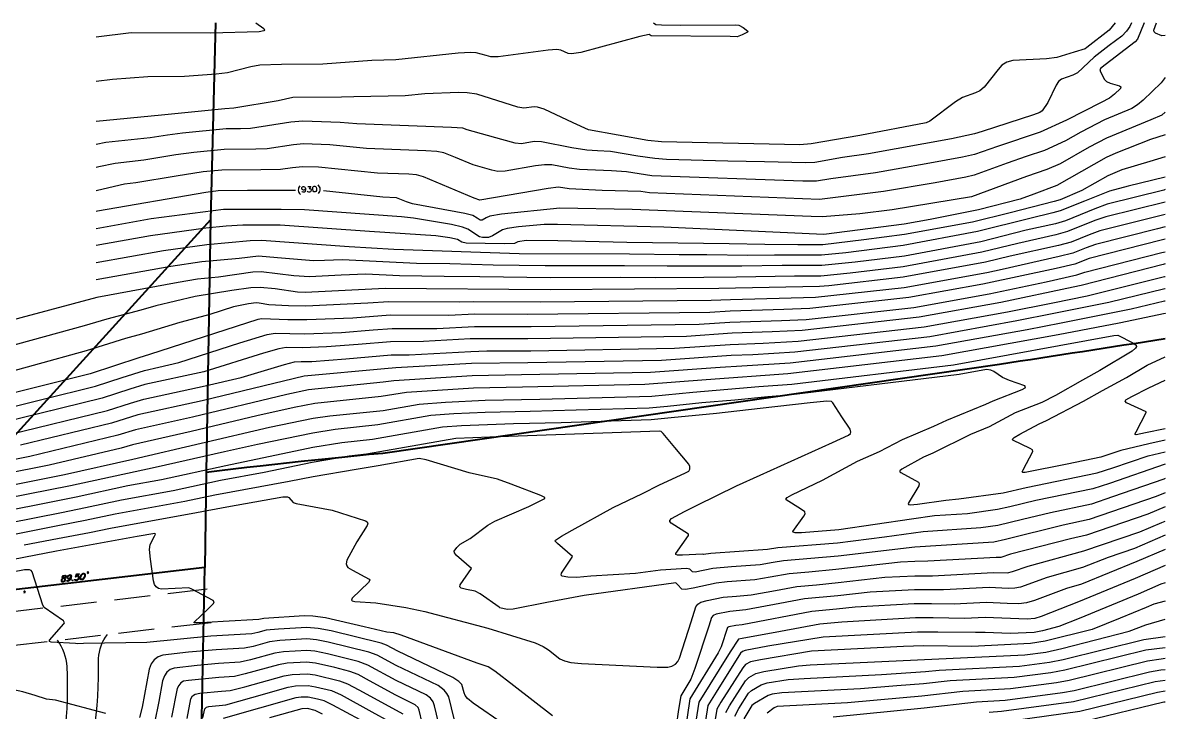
# Model space of a CAD drawing. Header units: feet. Extents: x 7 to 2308, y -319 to 1396.
# Drawn here: x 1217.5 to 1615.1, y 161 to 401 of the extents above; entities that cross this region are included whole.
import ezdxf

# ---------------------------------------------------------------- set-up
doc = ezdxf.new("R2010")
doc.units = ezdxf.units.FT
doc.header["$MEASUREMENT"] = 0
for name, color, linetype in [('PDF_ANNOT-BNDRY-T20', 7, 'Continuous'), ('PDF_X1003BASE$1ELEV_ANNO_COV', 7, 'Continuous'), ('PDF_X1003BASE$ANNOT-BNDRY-T20', 7, 'Continuous'), ('PDF_X1003BASE$PA_PARCEL', 7, 'Continuous'), ('PDF_X1003BASE$PR-SLOPE', 7, 'Continuous')]:
    doc.layers.add(name, color=color, linetype=linetype)
doc.layers.add('PDF_X1003BASE$CR_CONT_DEF', color=7, linetype='Continuous', true_color=0x979797)
doc.layers.add('PDF_X1003BASE$CR_NDX_DEF', color=7, linetype='Continuous', true_color=0x767676)

msp = doc.modelspace()

# ---------------------------------------------------------------- linework, layer by layer
for points in [[(994.96, -26.64, 0.042036), (1025.49, -30.94, 0.07649), (1119.68, -24.71, 0.019488), (1201.6, -2.98, 0.340732), (1223.74, 35.28, -0.073896), (1226.17, 89.78, -0.042142), (1236.77, 127.92, 0.074467), (1243.83, 179.64, -0.162286), (1246.91, 188.08, -13.683969)], [(1099.36, -14.15, 0.100077), (1117.5, -14.95, 0.019372), (1198.19, 6.43, 0.337668), (1213.81, 34.09, -0.074067), (1216.35, 91.67, -0.041804), (1227.29, 131.11, 0.087427), (1232.85, 176.78, 0.144316), (1229.51, 186.11)]]:
    msp.add_lwpolyline(points, format="xyb")
at = {"layer": 'PDF_ANNOT-BNDRY-T20', "lineweight": 40}
for points in [[(1231.76, 208.52), (1232.13, 208.57), (1232.4, 208.52), (1232.45, 208.31), (1232.4, 208.15), (1232.24, 207.93), (1232.03, 207.77), (1231.6, 207.67), (1231.33, 207.51), (1231.07, 207.29), (1230.91, 207.08), (1230.85, 206.81), (1230.85, 206.6), (1231.17, 206.44), (1231.55, 206.49), (1231.87, 206.65), (1232.03, 206.76), (1232.13, 206.92), (1232.24, 207.24), (1232.19, 207.45), (1232.08, 207.61), (1231.81, 207.67), (1231.44, 207.72), (1231.28, 207.83), (1231.28, 207.99), (1231.33, 208.2), (1231.44, 208.41)], [(1234.05, 207.83), (1233.79, 207.61), (1233.52, 207.45), (1233.41, 207.45), (1233.15, 207.56), (1232.99, 207.72), (1232.99, 207.99), (1233.2, 208.41), (1233.47, 208.63), (1233.79, 208.73), (1233.84, 208.79), (1234.11, 208.68), (1234.27, 208.52), (1234.21, 208.15)], [(1234.75, 207.03), (1234.8, 206.97), (1234.69, 206.87), (1234.64, 206.92)], [(1238.48, 209.27), (1238.69, 209.32), (1238.96, 209.21), (1239.06, 208.95), (1239.01, 208.47), (1238.9, 208.15), (1238.69, 207.67), (1238.42, 207.35), (1238.1, 207.24), (1237.89, 207.19), (1237.68, 207.24), (1237.57, 207.56), (1237.57, 208.04), (1237.89, 208.84), (1238.16, 209.16)], [(1240.08, 209.64), (1240.02, 209.75), (1240.13, 209.85), (1240.18, 209.75)]]:
    msp.add_lwpolyline(points, close=True, dxfattribs=at)
for points in [[(1234.21, 208.15), (1234.11, 207.61), (1233.84, 207.13), (1233.57, 206.81), (1233.09, 206.65), (1232.83, 206.76), (1232.77, 206.92)], [(1235.55, 207.35), (1235.6, 207.13), (1235.65, 207.03), (1235.92, 206.97), (1236.19, 207.03), (1236.51, 207.13), (1236.77, 207.35), (1236.93, 207.67), (1236.98, 207.88), (1236.98, 208.15), (1236.88, 208.31), (1236.61, 208.41), (1236.29, 208.36), (1236.03, 208.25), (1235.87, 208.15), (1236.24, 209), (1237.14, 209.11)], [(1240.18, 209.75), (1240.13, 209.53), (1239.97, 209.32), (1239.86, 209.21)]]:
    msp.add_lwpolyline(points, dxfattribs=at)
at = {"layer": 'PDF_X1003BASE$1ELEV_ANNO_COV', "lineweight": 25}
for points in [[(1315.67, 343.08), (1315.51, 342.86), (1315.24, 342.76), (1315.14, 342.76), (1314.87, 342.86), (1314.66, 343.02), (1314.55, 343.29), (1314.55, 343.4), (1314.6, 343.66), (1314.82, 343.87), (1315.08, 343.98), (1315.19, 343.98), (1315.46, 343.93), (1315.67, 343.72), (1315.78, 343.34)], [(1318.87, 344.14), (1319.08, 344.19), (1319.35, 344.09), (1319.56, 343.82), (1319.67, 343.34), (1319.72, 343.08), (1319.62, 342.6), (1319.46, 342.28), (1319.19, 342.17), (1318.98, 342.17), (1318.71, 342.22), (1318.5, 342.54), (1318.39, 343.02), (1318.34, 343.29), (1318.44, 343.77), (1318.6, 344.03)]]:
    msp.add_lwpolyline(points, close=True, dxfattribs=at)
for points in [[(1315.78, 343.34), (1315.78, 342.86), (1315.72, 342.38), (1315.56, 342.12), (1315.24, 342.01), (1315.08, 342.01), (1314.76, 342.06), (1314.66, 342.28)], [(1316.63, 344.09), (1317.64, 344.09), (1317.11, 343.34), (1317.38, 343.34), (1317.7, 343.18), (1317.8, 342.86), (1317.8, 342.7), (1317.75, 342.38), (1317.54, 342.22), (1317.27, 342.12), (1317, 342.06), (1316.68, 342.17), (1316.58, 342.28), (1316.47, 342.44)]]:
    msp.add_lwpolyline(points, dxfattribs=at)
for centre, radius, start, end in [((1315.39, 342.86), 2.07, 135.6339, 230.3917), ((1318.93, 343.03), 2.04, 314.7936, 51.232)]:
    msp.add_arc(centre, radius, start, end, dxfattribs=at)
at = {"layer": 'PDF_X1003BASE$ANNOT-BNDRY-T20', "lineweight": 40}
msp.add_lwpolyline([(1218.11, 203.03), (1218.06, 202.82), (1217.9, 202.6), (1217.79, 202.5)], dxfattribs=at)
msp.add_lwpolyline([(1218.01, 202.92), (1217.95, 202.98), (1218.06, 203.08), (1218.11, 203.03)], close=True, dxfattribs=at)
at = {"layer": 'PDF_X1003BASE$CR_CONT_DEF', "lineweight": 25}
for points in [[(1298.51, 401.02), (1301.38, 399.05), (1301.6, 398.57), (1301.28, 398.2), (1299.73, 397.88), (1282.94, 397.45), (1255.16, 397.51), (1242.96, 396.08)], [(1597.68, 401.02), (1595.55, 398.52), (1587.82, 392.49), (1587.18, 392.01), (1583.45, 390.79), (1577.32, 388.98), (1573.8, 388.5), (1562.02, 387.96), (1559.94, 387.38), (1558.23, 386.31), (1556.95, 384.82), (1552.1, 378.63), (1550.56, 377.35), (1549.01, 376.66), (1544.48, 375.01), (1542.08, 373.57), (1533.12, 366.8), (1531.9, 366.16), (1508.76, 361.84), (1491.86, 358.86), (1487.92, 358.59), (1439.72, 359.55), (1435.03, 360.08), (1414.3, 363.76), (1408.96, 366.21), (1398.89, 370.96), (1396.6, 371.7), (1395.48, 371.76), (1391.85, 371.33), (1389.77, 371.7), (1384.97, 373.14), (1375.43, 376.13), (1372.13, 376.61), (1369.04, 376.71), (1357.41, 376.29), (1350.48, 375.65), (1332.62, 375.27), (1328.31, 375.11), (1311.46, 375.01), (1306.29, 373.84), (1290.94, 371.33), (1287.74, 371.12), (1265.67, 368.93), (1242.96, 366.7)], [(1603.33, 401.02), (1602.8, 399.8), (1601.58, 398.15), (1600.03, 396.44), (1595.6, 393.08), (1590.38, 389.03), (1584.52, 383.64), (1582.97, 382.79), (1578.97, 381.46), (1577.96, 380.61), (1577.16, 379.33), (1574.17, 373.25), (1572.2, 370.37), (1571.4, 369.84), (1569.22, 368.98), (1551.36, 363.17), (1548.74, 362.32), (1540.64, 360.67), (1511.85, 355.39), (1502.79, 354.11), (1493.14, 352.4), (1489.84, 352.24), (1475.6, 352.62), (1462.81, 352.88), (1441.54, 353.47), (1437.38, 353.74), (1431.46, 354.64), (1421.97, 356.19), (1417.44, 356.4), (1413.76, 356.67), (1408.59, 357.52), (1397.98, 359.55), (1395.42, 359.65), (1391, 358.91), (1388.87, 359.18), (1384.12, 360.35), (1372.13, 363.71), (1370.63, 364.29), (1366.64, 364.56), (1333.69, 365.84), (1327.93, 366.32), (1314.92, 366.75), (1310.77, 366.48), (1296.64, 364.24), (1293.17, 364.13), (1288.27, 364.08), (1272.97, 362.64), (1267.75, 361.89), (1261.72, 360.99), (1246.37, 359.39), (1242.96, 358.7)], [(1607.71, 401.02), (1605.47, 395.32), (1604.67, 394.36), (1592.62, 385.24), (1592.35, 384.82), (1592.57, 383.96), (1593.9, 381.25), (1594.59, 380.61), (1595.98, 380.07), (1599.23, 379.06), (1599.6, 378.69), (1599.5, 378.21), (1597.47, 376.23), (1595.71, 374.74), (1592.78, 373.3), (1580.78, 367.12), (1571.56, 362.96), (1556.69, 358), (1548.69, 355.12), (1544.48, 354.22), (1533.18, 352.14), (1521.45, 350.06), (1514.25, 348.83), (1498.74, 346.75), (1493.73, 345.9), (1488.98, 345.95), (1436.42, 347.77), (1427.57, 349.15), (1422.4, 349.47), (1411.2, 349.9), (1407.63, 350.43), (1401.61, 351.55), (1399, 351.55), (1395.9, 351.18), (1385.29, 349.37), (1382.74, 349.31), (1380.71, 349.69), (1374.15, 351.55), (1368.02, 354.11), (1364.02, 355.71), (1361.57, 356.24), (1357.68, 356.46), (1337.1, 357.31), (1324.25, 358.54), (1315.19, 358.86), (1311.62, 358.54), (1302.5, 357.15), (1298.51, 356.99), (1287.47, 356.88), (1277.02, 355.92), (1270.73, 355.02), (1259.54, 353.15), (1249.62, 352.08), (1243.86, 350.86), (1242.96, 350.64)], [(1615.06, 396.6), (1613.94, 396.49), (1611.7, 397.45), (1611.22, 397.88), (1611.17, 398.52), (1612.08, 401.02)], [(1615.06, 381.99), (1615.06, 381.94), (1613.68, 380.18), (1607.39, 374.1), (1605.41, 372.45), (1603.44, 371.22), (1593.95, 367.23), (1585.74, 362.91), (1580.41, 359.92), (1573.11, 356.62), (1566.71, 354.48), (1560.1, 352.19), (1548.53, 347.93), (1545.71, 347.23), (1535.04, 345.37), (1517.03, 342.33), (1494.79, 339.5), (1435.62, 341.8), (1432.53, 342.28), (1419.09, 342.7), (1407.58, 343.18), (1403.9, 343.77), (1400.28, 343.34), (1376.55, 339.24), (1374.58, 339.98), (1356.93, 347.39), (1354.43, 348.09), (1351.76, 348.3), (1340.89, 348.73), (1320.36, 350.81), (1314.76, 350.91), (1311.35, 350.49), (1307.14, 349.9), (1300.26, 349.79), (1286.72, 349.69), (1280.27, 349.1), (1270.78, 347.61), (1256.82, 345.31), (1252.82, 344.83), (1243.44, 342.65), (1242.96, 342.53)], [(1615.06, 362), (1610, 360.4), (1597.9, 355.66), (1594.54, 354.11), (1577.37, 344.41), (1569.32, 341.32), (1564.58, 339.66), (1550.08, 335.88), (1533.23, 332.57), (1524.17, 330.92), (1496.23, 327.35), (1440.58, 329.91), (1403.53, 330.81), (1398.89, 330.81), (1389.99, 329.96), (1386.09, 329.43), (1384.39, 328.95), (1380.87, 326.87), (1379.54, 326.28), (1377.4, 326.23), (1376.45, 326.5), (1372.34, 329.21), (1370.47, 329.91), (1366.69, 330.76), (1353.47, 333.05), (1349.31, 333.43), (1315.46, 335.93), (1307.35, 336.04), (1287.26, 336.04), (1262.15, 332.73), (1242.96, 329.34)], [(1615.06, 354.32), (1609.68, 352.72), (1600.03, 349.85), (1595.07, 347.77), (1586.06, 342.7), (1578.49, 339.45), (1576.41, 338.81), (1561.17, 334.92), (1548, 331.67), (1524.38, 327.3), (1510.15, 325.43), (1495.86, 323.72), (1487.17, 323.78), (1475.76, 323.88), (1463.29, 324.04), (1427.73, 324.58), (1403.63, 325.06), (1392.6, 325.22), (1389.77, 324.79), (1388.6, 324.2), (1384.97, 324.1), (1371.81, 324.36), (1370.31, 324.63), (1368.72, 325.59), (1366.05, 326.18), (1361.2, 326.87), (1338.11, 328.31), (1306.98, 330.6), (1294.03, 330.6), (1288.27, 330.23), (1281.13, 329.48), (1261.93, 326.87), (1242.96, 323.5)], [(1615.06, 347.34), (1602.22, 344.14), (1595.71, 342.44), (1587.02, 338.92), (1578.55, 335.51), (1575.99, 334.81), (1567.94, 332.89), (1549.76, 328.31), (1523.85, 323.46), (1503.91, 320.95), (1495.49, 320.1), (1487.92, 320.15), (1479.12, 320.15), (1469.79, 320.05), (1455.56, 320.21), (1445.91, 320.26), (1428.64, 320.52), (1390.2, 320.63), (1346.59, 322.07), (1331.08, 322.98), (1300.48, 325.22), (1296.53, 325.06), (1281.55, 323.78), (1266.36, 321.64), (1242.96, 317.48)], [(1615.06, 343.02), (1614.64, 342.81), (1594.86, 337.85), (1590.59, 336.3), (1580.36, 332.09), (1576.95, 331.08), (1566.71, 328.79), (1550.88, 324.79), (1524.33, 319.83), (1507.22, 317.7), (1495.54, 316.53), (1489.84, 316.53), (1481.79, 316.47), (1467.71, 316.26), (1456.62, 316.31), (1441.75, 316.26), (1426.93, 316.42), (1399.26, 316.37), (1381.19, 316.63), (1366.05, 317.06), (1354.43, 317.27), (1328.68, 318.5), (1322.44, 318.23), (1318.66, 318.18), (1306.13, 319.14), (1299.46, 319.78), (1292.8, 318.93), (1279.79, 317.75), (1269.02, 316.21), (1242.96, 311.56)], [(1615.06, 334.23), (1604.45, 331.67), (1592.3, 328.57), (1588.62, 327.24), (1582.33, 324.68), (1577.91, 323.46), (1561.17, 319.78), (1552.58, 317.65), (1523.9, 312.42), (1497.99, 309.44), (1494.79, 309.22), (1459.66, 308.48), (1401.02, 308), (1343.61, 308.53), (1315.67, 307.09), (1313.01, 307.25), (1305.33, 308.37), (1300, 308.9), (1296.8, 308.8), (1290.19, 307.84), (1277.45, 305.76), (1263.69, 302.45), (1258.52, 300.96), (1246.74, 297.87), (1238.8, 295.47), (1201.59, 285.34)], [(1615.06, 329.96), (1612.45, 329.32), (1590.86, 323.88), (1587.61, 322.71), (1582.97, 320.84), (1578.12, 319.62), (1558.29, 315.19), (1553.01, 313.97), (1524.22, 308.74), (1493.36, 305.38), (1463.82, 304.53), (1457.05, 304.37), (1397.61, 303.73), (1374.47, 303.89), (1369.51, 303.73), (1344.83, 303.84), (1337.48, 303.36), (1315.99, 302.35), (1309.91, 302.45), (1303.09, 302.88), (1299.68, 303.36), (1298.72, 303.57), (1296, 303.15), (1290.72, 302.13), (1282.51, 299.52), (1277.82, 298.19), (1272.06, 296.7), (1258.79, 292.64), (1253.19, 291.1), (1239.44, 286.83), (1202.49, 276.65)], [(1615.06, 325.64), (1613.73, 325.32), (1588.62, 318.98), (1583.61, 317.01), (1577.16, 315.46), (1551.57, 309.97), (1525.87, 305.33), (1491.44, 301.55), (1482.32, 301.23), (1463.61, 300.64), (1456.52, 300.21), (1393.13, 299.52), (1374.74, 299.57), (1365.57, 299.15), (1345.26, 299.2), (1332.3, 298.24), (1316.26, 297.55), (1309.65, 297.65), (1300.58, 297.92), (1299.25, 297.76), (1261.56, 285.5), (1257.78, 284.38), (1240.88, 278.84), (1201.37, 268.92)], [(1205.27, 265.19), (1242.69, 274.52), (1252.07, 277.5), (1259.8, 280.01), (1264.76, 281.18), (1271.74, 282.73), (1292.96, 289.6), (1302.45, 292.54), (1305.33, 292.96), (1315.51, 292.7), (1328.31, 293.23), (1339.39, 294.14), (1346.06, 294.62), (1361.57, 294.62), (1374.69, 295.26), (1394.36, 295.26), (1452.89, 296.06), (1463.55, 296.75), (1481.47, 297.33), (1490.1, 297.71), (1527.53, 301.92), (1553.86, 306.66), (1573.64, 310.82), (1584.36, 313.22), (1587.13, 314.23), (1613.89, 321.06), (1615.06, 321.32)], [(1212.73, 257.67), (1246.95, 266.09), (1254.95, 268.6), (1259.59, 269.99), (1280.97, 274.57), (1293.39, 277.56), (1308.53, 282.09), (1312.05, 282.99), (1314.34, 283.05), (1318.07, 283.05), (1329.91, 284.01), (1345.63, 285.39), (1351.92, 285.45), (1373.35, 286.62), (1379, 286.78), (1394.25, 286.83), (1444.31, 287.69), (1463.71, 289.02), (1475.12, 289.44), (1487.38, 290.14), (1531.15, 295.15), (1560.15, 300.37), (1575.93, 303.57), (1587.93, 306.02), (1614.85, 312.69), (1615.06, 312.74)], [(1615.06, 308.48), (1614.9, 308.42), (1595.44, 303.63), (1576.31, 299.79), (1563.46, 297.23), (1533.12, 291.74), (1486.21, 286.35), (1471.6, 285.45), (1464.03, 285.13), (1439.78, 283.47), (1393.18, 282.62), (1373.67, 282.35), (1347.23, 280.86), (1343.39, 280.6), (1315.35, 278.04), (1279.9, 269.4), (1257.51, 264.5), (1248.34, 261.67), (1216.62, 253.94)], [(1615.06, 304.16), (1614.85, 304.11), (1603.23, 301.28), (1589.85, 298.61), (1578.87, 296.48), (1567.03, 294.14), (1535.2, 288.43), (1484.51, 282.51), (1467.71, 281.5), (1460.14, 281.02), (1435.89, 279.26), (1391.05, 278.41), (1373.83, 278.09), (1346.59, 276.33), (1342.86, 275.85), (1316.9, 273.24), (1309.33, 271.64), (1276.54, 263.75), (1256.66, 259.32), (1250.53, 257.41), (1219.87, 250.05), (1196.63, 245.36)], [(1615.06, 299.89), (1615.01, 299.84), (1599.07, 296.48), (1577.8, 292.43), (1561.17, 289.34), (1537.34, 285.07), (1483.76, 278.78), (1455.29, 276.76), (1433.91, 275.1), (1391.37, 274.2), (1374.37, 273.82), (1350.96, 272.33), (1342.22, 270.89), (1319.08, 268.49), (1311.94, 267.11), (1298.93, 264.18), (1276.06, 258.74), (1255.64, 254.05), (1251.7, 252.93), (1226.59, 246.96), (1194.39, 240.67)], [(1615.06, 255.65), (1609.41, 254.47), (1599.6, 252.07), (1592.62, 249.78), (1580.94, 247.33), (1566.39, 244.45), (1565.54, 244.5), (1565.32, 244.72), (1565.64, 245.41), (1569, 251.75), (1568.84, 252.34), (1568.1, 252.82), (1562.02, 255.75), (1561.97, 256.02), (1562.45, 256.61), (1564.47, 257.78), (1571.19, 261.4), (1573.75, 262.52), (1586.65, 269.24), (1593.21, 272.97), (1601.58, 277.56), (1608.83, 281.77), (1615.06, 284.75)], [(1615.06, 247.33), (1595.66, 240.61), (1589.9, 238.8), (1570.07, 234.64), (1561.01, 232.46), (1556.74, 231.55), (1546.24, 230.11), (1534.83, 229.31), (1526.78, 228.24), (1501.51, 224.51), (1488.5, 223.45), (1486.32, 223.39), (1485.63, 223.66), (1485.52, 223.93), (1489.25, 229.26), (1489.73, 230.11), (1489.62, 230.75), (1488.18, 231.76), (1483.12, 234.91), (1483.01, 235.17), (1483.44, 235.76), (1485.09, 236.72), (1495.81, 241.79), (1508.02, 248.45), (1515.59, 251.81), (1523.69, 255.97), (1534.56, 260.55), (1539.1, 262.68), (1552.69, 268.23), (1555.25, 269.4), (1565.32, 273.35), (1566.34, 273.93), (1566.44, 274.3), (1566.18, 274.68), (1560.85, 276.54), (1558.5, 277.5), (1555.46, 279.58), (1554.4, 280.12), (1552.85, 280.28), (1543.41, 278.62), (1484.03, 271.43), (1476.78, 270.84), (1465.26, 269.67), (1453.8, 268.65), (1441.8, 267.43), (1435.41, 266.89), (1410.08, 266.15), (1394.04, 265.72), (1378.36, 265.35), (1367.44, 264.82), (1359.49, 264.28), (1341.05, 261.03), (1326.12, 259.43), (1318.34, 258.2), (1299.09, 254.21), (1287.68, 251.65), (1263.53, 246.16), (1256.55, 244.72), (1234, 239.76), (1196.84, 232.46)], [(1615.06, 259.7), (1608.19, 258.26), (1604.99, 257.62), (1604.51, 257.78), (1604.93, 258.63), (1608.45, 265.3), (1608.4, 265.62), (1601.63, 268.71), (1601.2, 269.24), (1601.42, 269.72), (1603.49, 270.89), (1609.36, 273.98), (1615.06, 276.65)], [(1615.06, 242.37), (1614.64, 242.16), (1596.72, 235.92), (1589.47, 233.47), (1575.13, 230.43), (1565.38, 228.08), (1556.79, 226.01), (1550.93, 225.15), (1530.78, 223.82), (1517.4, 221.95), (1500.98, 219.87), (1480.24, 218.17), (1476.67, 217.58), (1456.89, 216.2), (1454.39, 215.88), (1454.07, 216.04), (1447.03, 215.66), (1445.32, 215.61), (1444.79, 215.93), (1444.74, 216.25), (1449.16, 222.49), (1449.11, 222.97), (1443.14, 226.86), (1442.66, 227.39), (1442.66, 227.76), (1443.19, 228.4), (1447.72, 230.86), (1452.15, 233.04), (1465.9, 239.81), (1474.11, 243.49), (1499.33, 254.95), (1504.87, 257.46), (1505.56, 257.99), (1505.67, 258.52), (1505.4, 259.48), (1502.58, 263.8), (1499.38, 268.76), (1498.95, 269.13), (1497.3, 269.29), (1491.49, 268.71), (1474.11, 266.73), (1458.92, 265.03), (1443.14, 263.43), (1436.1, 262.79), (1404.81, 261.78), (1388.28, 261.35), (1370.1, 260.71), (1363.49, 260.23), (1339.13, 255.97), (1328.52, 254.79), (1318.34, 253.14), (1288.06, 246.74), (1265.72, 241.95), (1254.04, 239.76), (1236.03, 235.81), (1201.53, 228.99)], [(1615.06, 237.41), (1611.97, 236.08), (1588.62, 228.08), (1579.56, 226.11), (1559.51, 221.15), (1555.46, 220.19), (1527.9, 218.49), (1501.19, 215.34), (1482.27, 213.69), (1478.64, 213.1), (1474.06, 212.3), (1464.14, 211.56), (1457.58, 211.03), (1451.51, 209.8), (1450.55, 209.85), (1449.64, 210.81), (1448.41, 210.97), (1439.46, 210.39), (1430.66, 209.27), (1415.2, 208.31), (1410.24, 207.83), (1407.1, 208.04), (1405.18, 208.36), (1404.86, 208.73), (1404.97, 209.37), (1408.7, 214.97), (1408.75, 215.24), (1403.58, 219.71), (1402.73, 220.51), (1402.89, 220.94), (1404.97, 222.33), (1408.7, 224.35), (1422.93, 232.24), (1433.11, 237.15), (1439.03, 240.13), (1447.83, 244.18), (1449.21, 244.93), (1449.64, 245.62), (1449.64, 246.48), (1449.27, 247.38), (1444.42, 253.14), (1440.31, 257.99), (1439.62, 258.74), (1438.98, 258.79), (1379.96, 256.77), (1368.13, 256.34), (1337.1, 250.85), (1331.02, 250.16), (1318.12, 247.97), (1301.44, 244.5), (1286.3, 241.68), (1269.72, 238.11), (1251.75, 234.8), (1239.28, 232.14), (1230.91, 230.38), (1203.19, 224.99)], [(1615.06, 232.51), (1609.09, 229.9), (1587.71, 222.65), (1582.06, 221.37), (1561.27, 216.04), (1557.86, 214.86), (1556.26, 214.86), (1532.49, 213.58), (1527.95, 213.42), (1523, 213.26), (1500.39, 210.65), (1491.01, 209.8), (1484.24, 209.16), (1477.63, 207.99), (1472.24, 207.03), (1462.6, 206.33), (1458.76, 205.91), (1450.76, 204.2), (1448.09, 203.72), (1446.87, 203.83), (1445.32, 205.48), (1444.74, 206.01), (1412.86, 201.59), (1399.8, 199.14), (1388.17, 196.9), (1386.09, 196.74), (1383.43, 197.32), (1383.22, 197.54), (1376.66, 202.23), (1374.85, 203.14), (1371.86, 203.72), (1369.99, 204.15), (1369.57, 204.63), (1369.67, 205.32), (1373.57, 211.03), (1368.45, 215.56), (1367.7, 216.46), (1367.6, 217.05), (1368.56, 218.38), (1369.62, 219.5), (1373.19, 221.47), (1379.32, 226.11), (1381.72, 227.5), (1393.61, 232.56), (1398.46, 235.01), (1399.16, 235.44), (1399.1, 235.71), (1397.77, 236.4), (1387.48, 240.4), (1382.63, 242.11), (1372.77, 244.29), (1357.79, 248.82), (1355.39, 249.3), (1341.15, 246.8), (1333.48, 245.46), (1318.5, 242.96), (1310.18, 241.31), (1284.32, 236.51), (1273.88, 234.32), (1249.62, 229.9), (1239.12, 227.71), (1230.16, 225.95), (1197.59, 219.55)], [(1401.77, 159.69), (1388.39, 170.14), (1381.78, 175.25), (1379.43, 176.75), (1375.59, 178.03), (1349.1, 187.84), (1346.59, 188.63), (1344.14, 188.85), (1336.2, 190.66), (1322.76, 193.86), (1318.34, 194.45), (1315.4, 194.55), (1301.28, 193.59), (1299.62, 193.27), (1287.15, 192.58), (1279.47, 192.1), (1277.13, 192.1), (1277.07, 192.31), (1281.98, 197), (1283.84, 198.82), (1284, 199.4), (1283.68, 199.88), (1276.22, 203.83), (1275.21, 204.31), (1265.67, 203.83), (1264.71, 204.04), (1263.91, 204.63), (1263.32, 205.48), (1262.89, 206.71), (1261.88, 214.28), (1261.56, 217.64), (1261.72, 219.39), (1263.32, 222.27), (1263.59, 222.97), (1263.37, 223.23), (1257.3, 222.22), (1229.15, 217.1), (1191.3, 209.69)], [(1615.06, 222.59), (1604.35, 218.01), (1595.23, 214.86), (1586.28, 211.35), (1574.01, 207.93), (1564.74, 204.57), (1562.77, 204.15), (1560.37, 204.09), (1553.81, 204.36), (1537.92, 203.56), (1527.85, 203.61), (1512.39, 202.76), (1501.14, 201.54), (1489.57, 200.42), (1480.93, 198.82), (1469.05, 196.58), (1463.55, 196.1), (1458.76, 195.14), (1457.74, 194.71), (1457.16, 193.97), (1456.25, 190.98), (1451.4, 176.16), (1449.91, 172.43), (1446.5, 166.72), (1445.7, 161.98), (1444.84, 156.17)], [(1615.06, 217.64), (1605.25, 213.42), (1585.9, 205.53), (1580.68, 204.04), (1569.54, 199.88), (1566.76, 199.03), (1564.1, 198.71), (1560.05, 198.87), (1552.8, 199.14), (1541.65, 198.6), (1533.76, 198.66), (1527.69, 198.71), (1507.11, 197.54), (1500.61, 196.84), (1492.08, 195.99), (1467.82, 191.41), (1465.58, 191.14), (1463.18, 190.71), (1462.7, 190.45), (1460.52, 183.78), (1459.45, 181.6), (1449.64, 165.66), (1447.72, 152.86)], [(1615.06, 212.09), (1604.61, 207.51), (1584.94, 199.4), (1571.93, 194.29), (1569.75, 193.65), (1567.03, 193.33), (1552.42, 193.97), (1545.23, 193.65), (1534.3, 193.81), (1528.11, 193.81), (1502.58, 192.37), (1494.9, 191.62), (1481.15, 189.06), (1467.82, 186.66), (1466.54, 186.4), (1463.66, 182.02), (1452.79, 164.49), (1451.03, 153.4)], [(1384.97, 156.65), (1374.21, 164.11), (1372.23, 165.71), (1371.38, 166.78), (1371.06, 167.68), (1370.26, 170.62), (1369.19, 171.68), (1367.12, 173.01), (1347.98, 182.24), (1343.98, 184.32), (1342.17, 185.01), (1324.73, 189.27), (1320.2, 190.18), (1316.31, 190.5), (1306.45, 189.91), (1302.13, 189.54), (1299.3, 188.79), (1297.12, 188.31), (1282.89, 187.46), (1260.65, 185.22), (1238.53, 184.96), (1236.61, 184.8), (1235.81, 184.85), (1227.28, 185.38), (1226.75, 185.6), (1226.7, 186.08), (1231.76, 191.73), (1231.92, 192.15), (1231.55, 192.85), (1224.88, 197.48), (1224.4, 198.23), (1220.67, 209.91), (1220.35, 210.28), (1219.71, 210.55), (1218.01, 210.55), (1187.94, 204.73)], [(1615.06, 206.01), (1613.57, 205.53), (1605.68, 202.12), (1585.1, 193.65), (1578.01, 190.87), (1572.36, 189.33), (1569.43, 188.79), (1561.06, 188.37), (1552.42, 188.74), (1549.06, 188.69), (1535.95, 188.9), (1528.81, 188.9), (1496.07, 187.09), (1476.78, 183.94), (1468.89, 182.5), (1467.93, 182.08), (1467.29, 181.49), (1458.76, 168), (1455.93, 163.31), (1454.49, 154.41)], [(1462.12, 160.86), (1463.45, 163.15), (1468.99, 171.95), (1470.11, 173.12), (1472.62, 174.51), (1475.39, 175.2), (1487.44, 177.17), (1491.49, 177.49), (1566.23, 180.96), (1573.53, 181.92), (1579.08, 183.2), (1602.59, 189.17), (1608.35, 191.41), (1615.06, 193.33)], [(1465.26, 159.63), (1466.65, 162.25), (1470.06, 167.58), (1471.12, 168.59), (1474.43, 170.51), (1476.51, 171.15), (1483.87, 172.38), (1489.46, 172.69), (1516.33, 174.08), (1531.69, 175.2), (1536.38, 175.63), (1564.42, 177.01), (1574.76, 178.35), (1579.51, 179.36), (1607.65, 186.34), (1615.06, 187.3)], [(1367.6, 158.62), (1365.68, 166.3), (1365.04, 167.52), (1364.08, 168.64), (1362, 170.24), (1347.39, 177.28), (1340.78, 180.85), (1337.9, 181.86), (1323.67, 185.38), (1319.67, 186.18), (1316.26, 186.5), (1306.93, 185.92), (1303.3, 185.44), (1297.6, 183.89), (1294.61, 183.3), (1284.8, 182.72), (1275.16, 181.86), (1266.2, 180.85), (1264.55, 180.21), (1263.16, 179.2), (1262.15, 177.81), (1261.4, 176), (1258.95, 162.78), (1258.1, 159.15)], [(1615.06, 183.41), (1608.29, 182.56), (1580.09, 175.63), (1575.29, 174.72), (1562.55, 173.01), (1540.22, 171.9), (1530.99, 170.88), (1521.66, 170.14), (1508.98, 169.07), (1481.63, 167.68), (1478.22, 167.26), (1476.83, 166.78), (1472.08, 164.06), (1471.18, 163.26), (1468.46, 158.73)], [(1362.1, 157.45), (1360.77, 163.21), (1360.29, 164.59), (1359.33, 165.87), (1357.84, 167.04), (1347.44, 172.06), (1337.58, 177.39), (1334.17, 178.67), (1323.45, 181.28), (1319.14, 182.18), (1316.26, 182.45), (1308.21, 181.97), (1305.17, 181.54), (1296.64, 179.2), (1293.12, 178.4), (1285.6, 177.92), (1278.09, 177.28), (1270.09, 176.37), (1268.7, 175.84), (1267.59, 174.88), (1266.73, 173.6), (1266.09, 171.9), (1264.76, 164.75), (1263.32, 157.23)], [(1615.06, 179.68), (1613.68, 179.47), (1608.93, 178.77), (1581.69, 172.06), (1577.27, 171.26), (1561.27, 169.12), (1544.64, 168.22), (1530.35, 166.62), (1523.9, 166.03), (1504.44, 164.27), (1479.97, 162.94), (1479.01, 162.51), (1476.56, 160.65)], [(1274.62, 158.83), (1275.95, 165.6), (1276.54, 166.67), (1277.45, 167.31), (1279.05, 167.58), (1286.62, 168.27), (1289.66, 168.48), (1294.67, 169.82), (1308.42, 173.65), (1311.19, 174.08), (1316.58, 174.35), (1319.19, 174.03), (1327.72, 171.95), (1330.49, 170.83), (1334.44, 168.8), (1347.39, 161.66), (1349.74, 160.43)], [(1615.06, 172.06), (1611.6, 171.58), (1583.13, 164.64), (1558.07, 161.23), (1553.76, 160.91)], [(1246.37, 160.49), (1228.83, 165.12), (1225.74, 165.55), (1221.79, 166.78), (1217.47, 168.11), (1209.16, 169.82)], [(1280.11, 158.99), (1280.81, 162.19), (1281.34, 162.78), (1282.14, 162.99), (1288.16, 163.58), (1297.12, 166.08), (1309.75, 169.66), (1312.37, 170.14), (1316.79, 170.3), (1319.3, 169.87), (1324.89, 168.48), (1328.2, 166.99), (1338.91, 161.07), (1344.89, 157.82)], [(1615.06, 168.27), (1612.4, 167.84), (1585.42, 161.23), (1556.37, 157.18)], [(1334.81, 158.3), (1325.32, 163.47), (1322.34, 164.91), (1320.04, 165.55), (1316.79, 166.24), (1314.34, 166.19), (1312.42, 165.98), (1287.2, 158.83)], [(1615.06, 164.49), (1614.64, 164.43), (1586.86, 157.71)], [(1321.7, 160.33), (1319.24, 161.55), (1316.52, 162.25), (1314.55, 162.19), (1303.36, 159.05)]]:
    msp.add_lwpolyline(points, dxfattribs=at)
at = {"layer": 'PDF_X1003BASE$CR_NDX_DEF', "lineweight": 25}
for points in [[(1436.95, 401.02), (1437.75, 400.49), (1439.72, 400.28), (1446.5, 400.22), (1465.53, 400.33), (1466.65, 400.17), (1468.19, 399.37), (1469.79, 398.09), (1469.69, 397.77), (1467.87, 396.81), (1466.06, 396.12), (1463.71, 396.23), (1436.1, 396.55), (1435.51, 396.97), (1432.21, 396.23), (1411.68, 390.73), (1408.48, 390.26), (1407.31, 390.36), (1404.75, 391.53), (1403.37, 391.69), (1400.28, 391.48), (1382.9, 389.19), (1380.39, 389.19), (1378.74, 389.62), (1375.22, 390.63), (1373.35, 390.68), (1368.93, 390.47), (1347.23, 388.18), (1338.91, 387.91), (1321.86, 386.68), (1307.46, 386.52), (1299.94, 386.26), (1296.85, 385.72), (1288.7, 383.64), (1284.8, 383.16), (1273.77, 382.31), (1260.92, 382.21), (1248.71, 381.25), (1242.96, 380.59)], [(1615.06, 369.94), (1613.89, 368.93), (1610.05, 367.23), (1594.7, 360.88), (1588.62, 357.68), (1578.55, 351.98), (1573.85, 349.95), (1566.82, 347.55), (1547.63, 340.41), (1520.06, 335.88), (1508.76, 334.55), (1495.75, 333.43), (1491.81, 333.59), (1429.6, 335.99), (1404.33, 336.52), (1384.07, 334.39), (1379.96, 333.69), (1378.74, 333.11), (1377.3, 332.31), (1376.66, 332.31), (1375.54, 333), (1374.1, 333.91), (1371.27, 334.65), (1353.04, 338.01), (1350.96, 338.7), (1347.55, 340.04), (1342.75, 340.36), (1322.07, 342.49)], [(1312.31, 342.65), (1295.63, 342.6), (1285.39, 342.54), (1281.13, 341.96), (1243.49, 335.45), (1242.96, 335.36)], [(1615.06, 338.6), (1594.43, 333.43), (1590.54, 332.15), (1581.05, 328.31), (1577, 327.19), (1563.78, 324.2), (1551.3, 321.16), (1523.85, 316.1), (1505.4, 313.91), (1495.22, 312.85), (1486.1, 312.79), (1465.9, 312.42), (1454.44, 312.37), (1437.54, 312.26), (1425.65, 312.32), (1401.07, 312.21), (1376.5, 312.53), (1364.08, 312.69), (1348.51, 312.95), (1336.84, 313.54), (1328.25, 313.11), (1317.22, 312.58), (1311.73, 312.95), (1300.42, 314.29), (1297.49, 314.23), (1285.6, 312.48), (1278.3, 311.78), (1271.53, 310.66), (1243.17, 305.44), (1200.2, 293.87)], [(1615.06, 317.06), (1614.42, 316.9), (1585.85, 309.6), (1583.08, 308.96), (1557.91, 303.68), (1529.45, 298.56), (1488.77, 293.92), (1478.32, 293.39), (1464.3, 292.91), (1448.47, 291.84), (1393.18, 291.04), (1379.22, 291.04), (1373.19, 290.94), (1356.88, 290.03), (1345.47, 289.98), (1334.17, 289.02), (1323.19, 288.17), (1314.82, 287.85), (1309.11, 288.01), (1306.56, 287.53), (1301.17, 285.98), (1280.49, 279.53), (1259.96, 275.05), (1254.68, 273.45), (1245.03, 270.36), (1209.1, 261.46)], [(1197.54, 236.88), (1231.92, 243.7), (1255.75, 249.14), (1303.36, 260.18), (1318.5, 263.32), (1324.25, 264.18), (1342.86, 266.09), (1355.44, 268.28), (1364.61, 268.97), (1378.36, 269.67), (1397.45, 269.99), (1436.42, 271.05), (1450.65, 272.39), (1466.86, 273.77), (1473.68, 274.36), (1485.15, 275.21), (1541.39, 281.98), (1597.2, 292.16), (1598.54, 292.22), (1603.76, 289.55), (1604.93, 288.81), (1605.04, 288.33), (1604.72, 287.74), (1603.55, 286.73), (1592.3, 280.01), (1586.33, 276.65), (1576.95, 271.21), (1572.09, 268.81), (1562.87, 265.19), (1553.81, 260.39), (1547.36, 257.73), (1534.14, 251.22), (1530.99, 249.73), (1523.37, 245.62), (1522.73, 245.04), (1522.68, 244.72), (1523.1, 244.4), (1529.18, 241.04), (1529.45, 240.56), (1529.34, 239.81), (1525.61, 233.63), (1525.71, 233.36), (1526.35, 233.2), (1528.86, 233.42), (1538.72, 234.8), (1543.25, 235.23), (1558.66, 237.36), (1566.66, 239.17), (1591.39, 244.34), (1596.83, 246.05), (1609.15, 250.26), (1615.06, 251.59)], [(1217.95, 219.23), (1229.47, 221.47), (1240.66, 223.61), (1247.91, 225.1), (1277.93, 230.54), (1288.48, 232.51), (1307.94, 235.92), (1309.54, 235.92), (1310.07, 235.71), (1311.57, 234), (1312.58, 233.63), (1325.11, 231.28), (1336.68, 227.6), (1337.26, 227.28), (1337.48, 226.75), (1337.26, 226.01), (1333.69, 220.3), (1330.22, 213.9), (1330.01, 212.68), (1330.17, 211.98), (1330.6, 211.4), (1332.14, 210.49), (1337.95, 207.35), (1338.27, 206.92), (1337.74, 206.12), (1332.04, 200.68), (1331.82, 199.99), (1332.04, 199.72), (1333, 199.51), (1340.35, 199.03), (1350.8, 197.48), (1357.41, 195.99), (1379.32, 190.23), (1395.74, 185.17), (1398.57, 183.89), (1400.43, 182.66), (1404.38, 179.57), (1406.03, 178.83), (1408.22, 178.29), (1411.95, 177.97), (1438.29, 176.64), (1441.91, 176.64), (1443.4, 177.01), (1444.58, 177.65), (1445.43, 178.61), (1446.07, 179.84), (1450.12, 192.42), (1451.67, 197.64), (1452.41, 198.6), (1453.43, 199.3), (1455.66, 199.88), (1461.21, 201), (1465.85, 201.43), (1470.96, 201.86), (1479.39, 203.4), (1486.9, 204.79), (1493.68, 205.37), (1501.19, 206.12), (1517.45, 207.99), (1527.95, 208.52), (1534.03, 208.52), (1555.25, 209.59), (1560.15, 209.48), (1561.97, 209.96), (1567.4, 211.88), (1586.7, 217.16), (1606.21, 223.77), (1613.89, 227.02), (1615.06, 227.55)], [(1615.06, 199.67), (1611.17, 198.55), (1608.4, 197.48), (1599.44, 193.7), (1589.69, 189.75), (1573.27, 185.7), (1568.2, 184.9), (1547.73, 183.89), (1530.99, 184.1), (1523.96, 183.84), (1492.02, 182.18), (1474.22, 179.25), (1470.75, 178.51), (1468.99, 177.6), (1468.03, 176.48), (1460.41, 164.49), (1459.02, 162.09), (1457.85, 154.94)], [(1356.45, 157.29), (1355.44, 161.66), (1355.07, 162.57), (1354, 163.58), (1347.28, 166.94), (1338.11, 171.95), (1334.12, 174.08), (1331.29, 175.2), (1326.01, 176.53), (1319.3, 178.08), (1316.2, 178.4), (1309.49, 178.03), (1306.45, 177.49), (1294.88, 174.29), (1291.1, 173.39), (1285.66, 173.07), (1275.16, 172.06), (1273.4, 171.74), (1272.49, 171.15), (1271.74, 170.3), (1271.16, 169.18), (1269.24, 159.26)], [(1499.54, 159.42), (1531.15, 162.46), (1549.38, 164.59), (1559.35, 165.12), (1579.29, 167.79), (1583.34, 168.59), (1609.57, 175.04), (1613.57, 175.68), (1615.06, 175.89)]]:
    msp.add_lwpolyline(points, dxfattribs=at)
at = {"layer": 'PDF_X1003BASE$PA_PARCEL', "lineweight": 40}
msp.add_lwpolyline([(1284.48, 401.02), (1282.78, 332.47), (1281.23, 244.61), (1285.92, 245.14), (1290.67, 245.73), (1295.41, 246.26), (1300.1, 246.8), (1314.34, 248.4), (1323.83, 249.36), (1328.52, 249.84), (1338.01, 250.79), (1342.75, 251.22), (1557.43, 282.19, 0.0005), (1615.06, 291.1)], format="xyb", dxfattribs=at)
for points in [[(1282.78, 332.47), (1188.15, 228.24), (988.99, 275.31)], [(1281.23, 244.61), (1280.75, 211.35), (1191.3, 200.95), (1188.15, 228.24)], [(1615.06, 67.03), (1276.65, 2.42), (1280.75, 211.35)]]:
    msp.add_lwpolyline(points, dxfattribs=at)
at = {"layer": 'PDF_X1003BASE$PR-SLOPE', "lineweight": 25}
for points in [[(1267.9, 202.34), (1281.61, 203.93)], [(1230.69, 197.96), (1243.06, 199.4)], [(1249.3, 200.15), (1261.72, 201.59)], [(1212.04, 195.78), (1224.46, 197.27)], [(1269.34, 190.66), (1283.05, 192.26)], [(1232.13, 186.34), (1244.5, 187.78)], [(1250.74, 188.47), (1263.16, 189.97)], [(1213.47, 184.16), (1225.9, 185.6)]]:
    msp.add_lwpolyline(points, dxfattribs=at)

doc.saveas('drawing.dxf')
